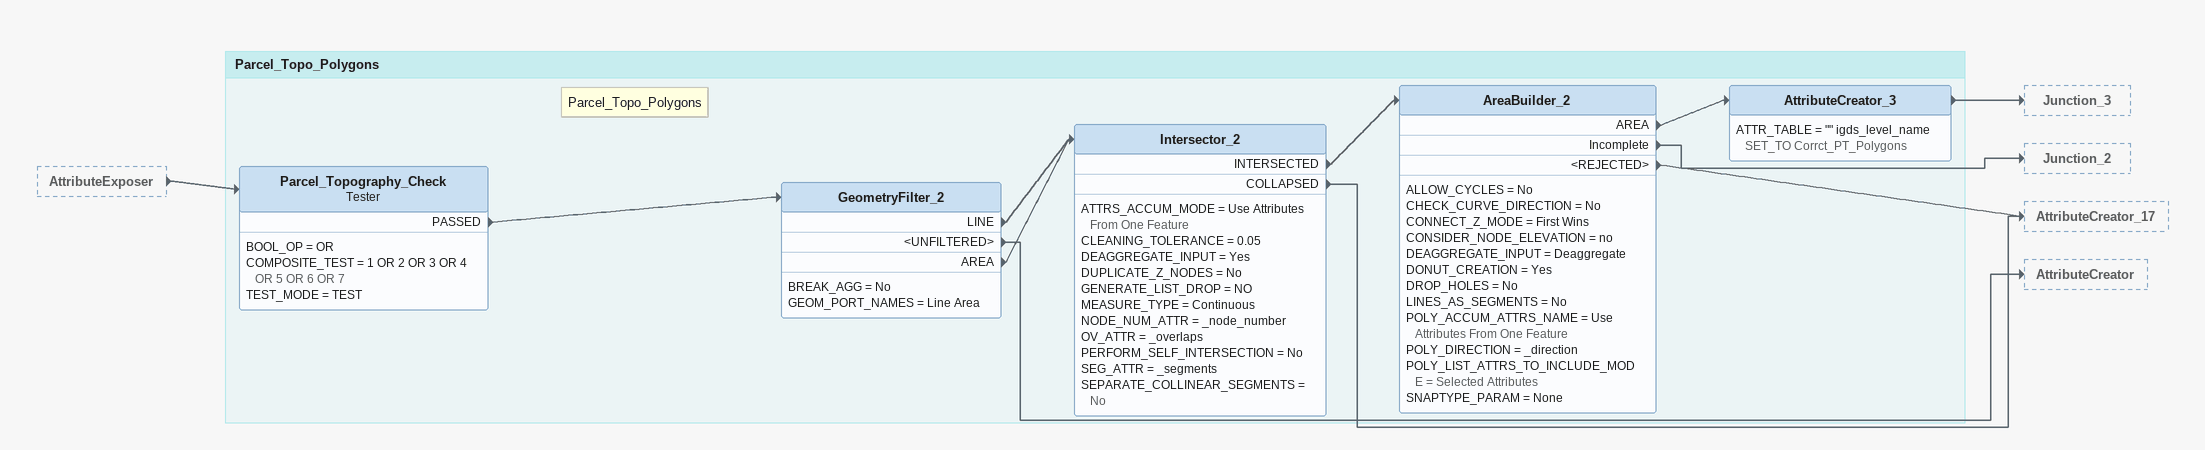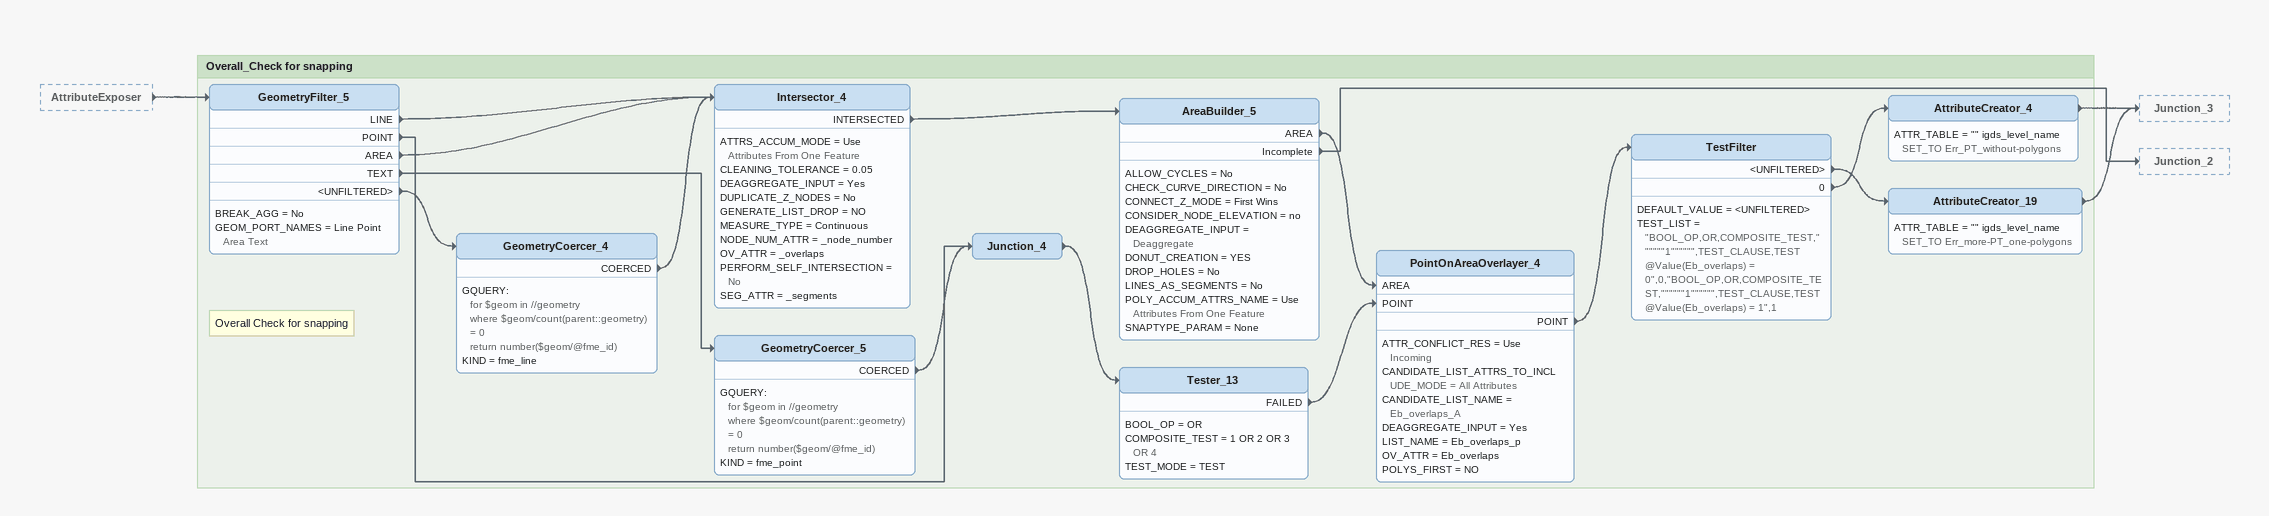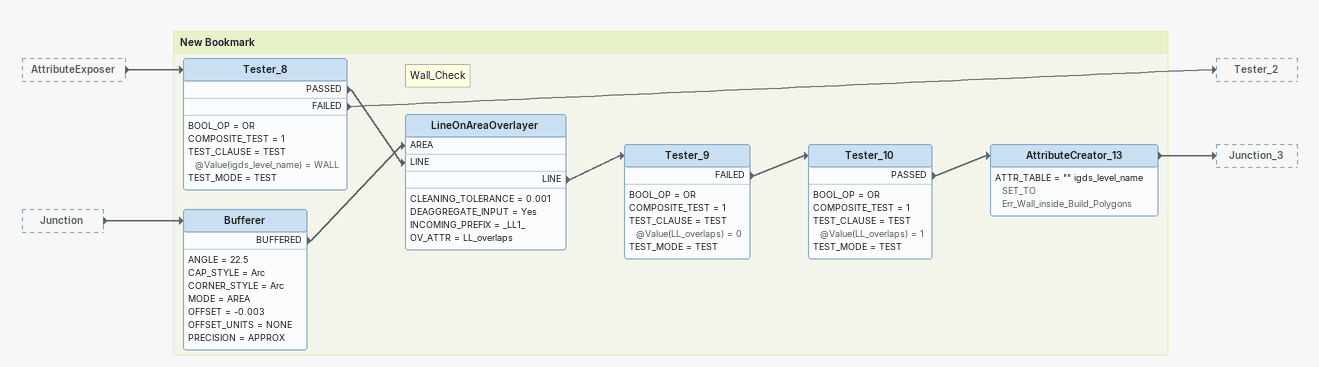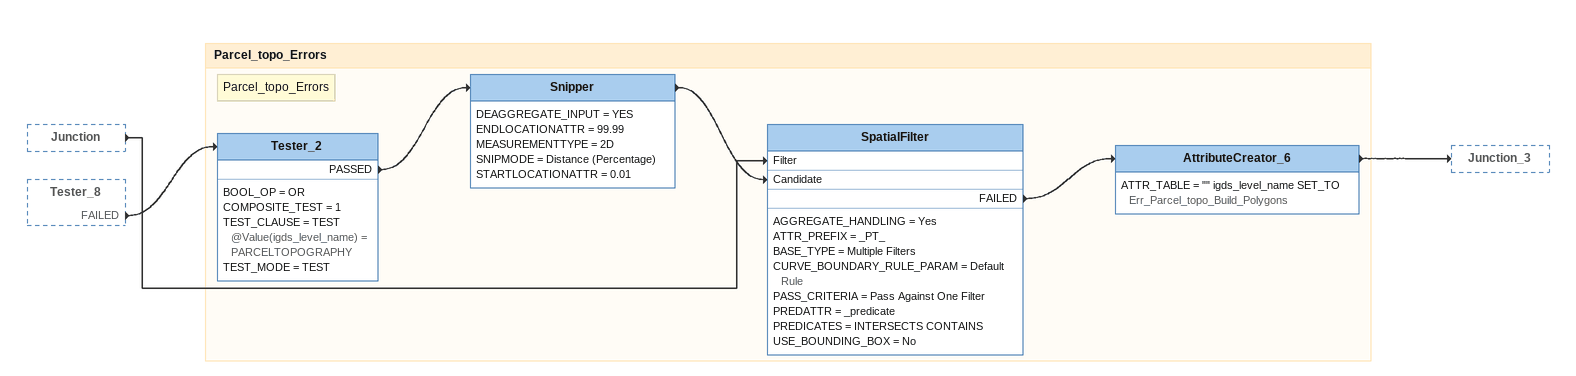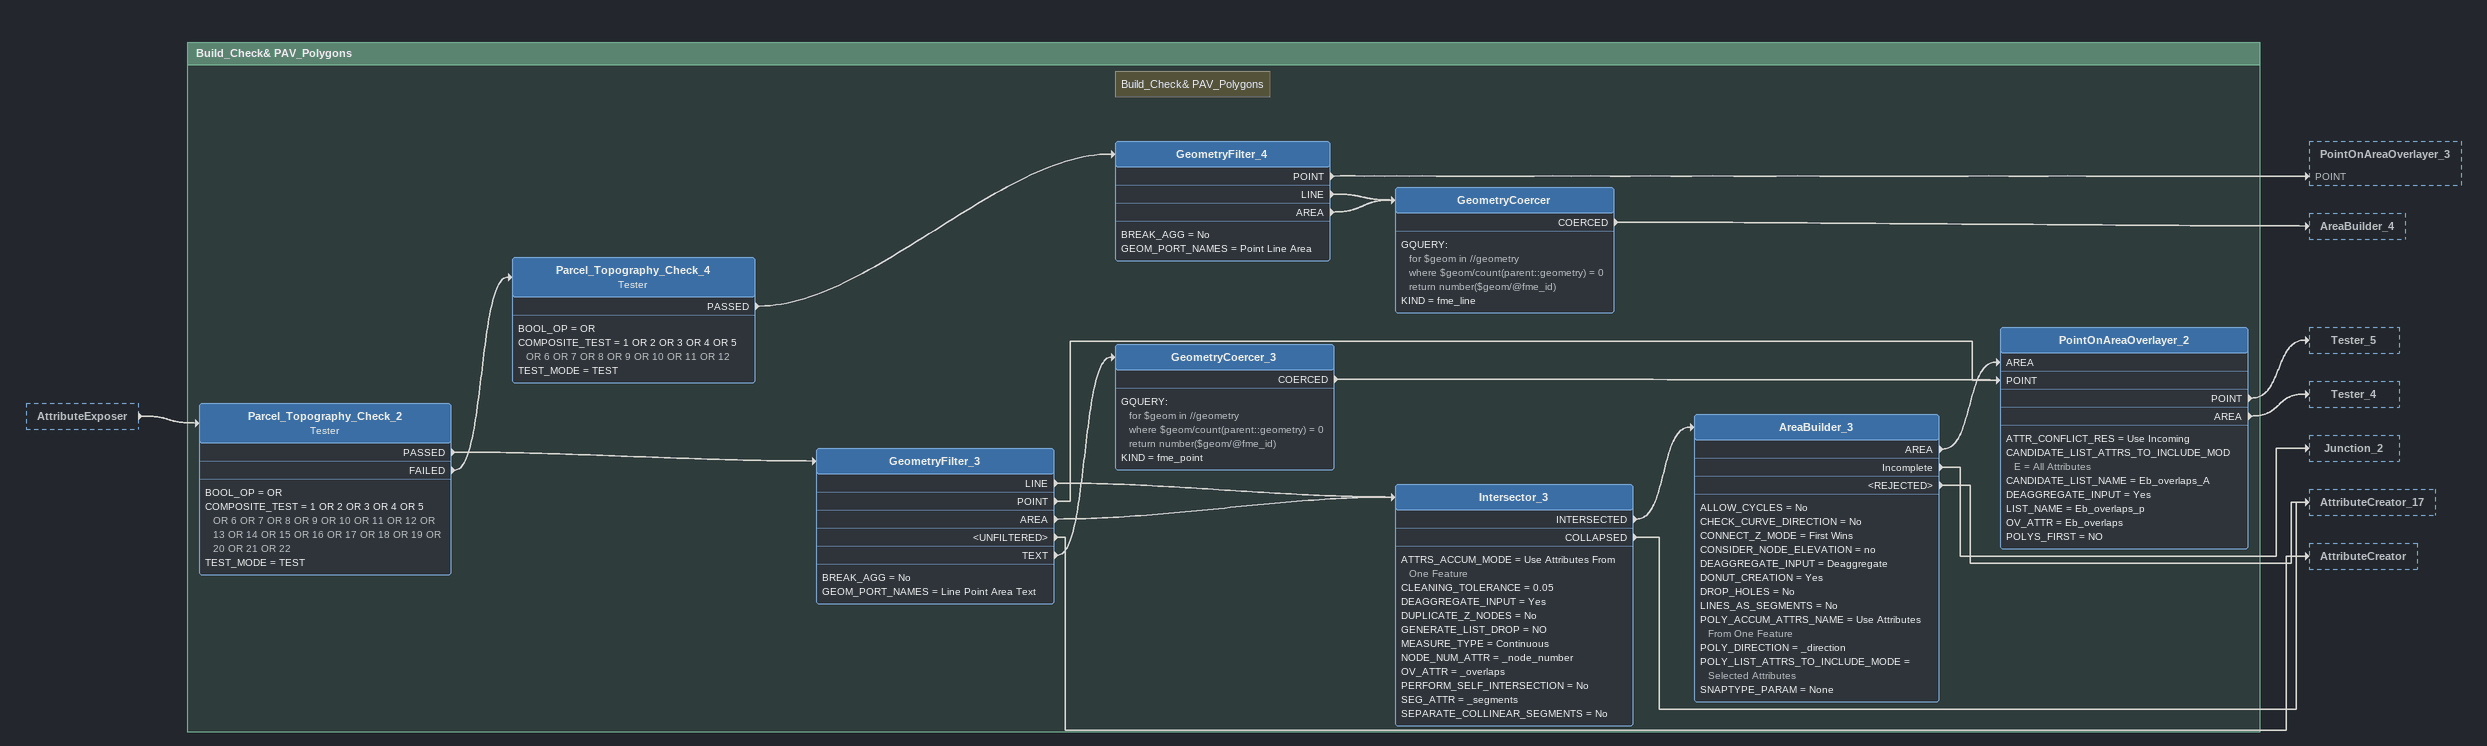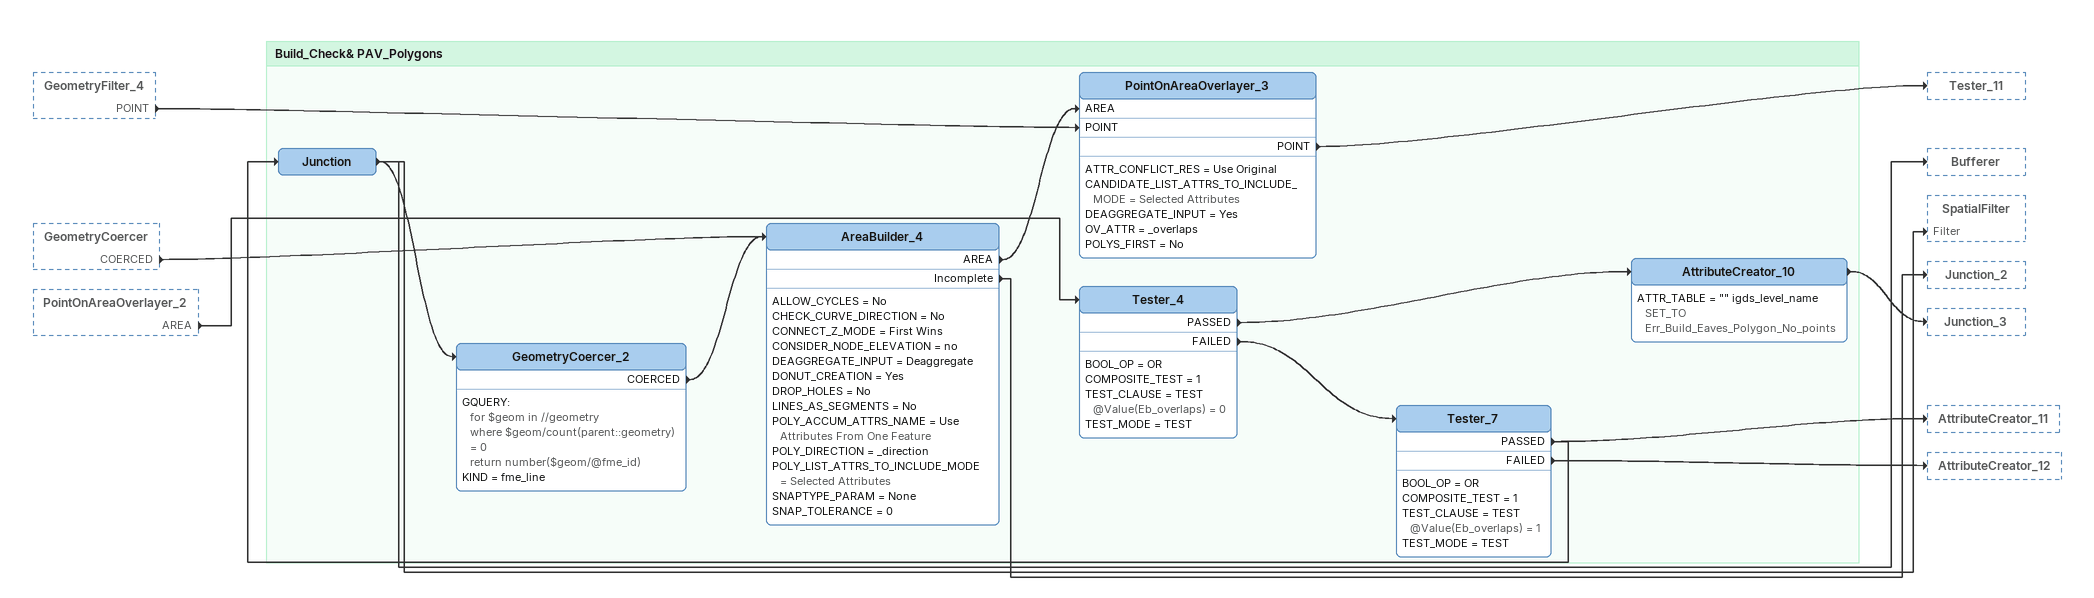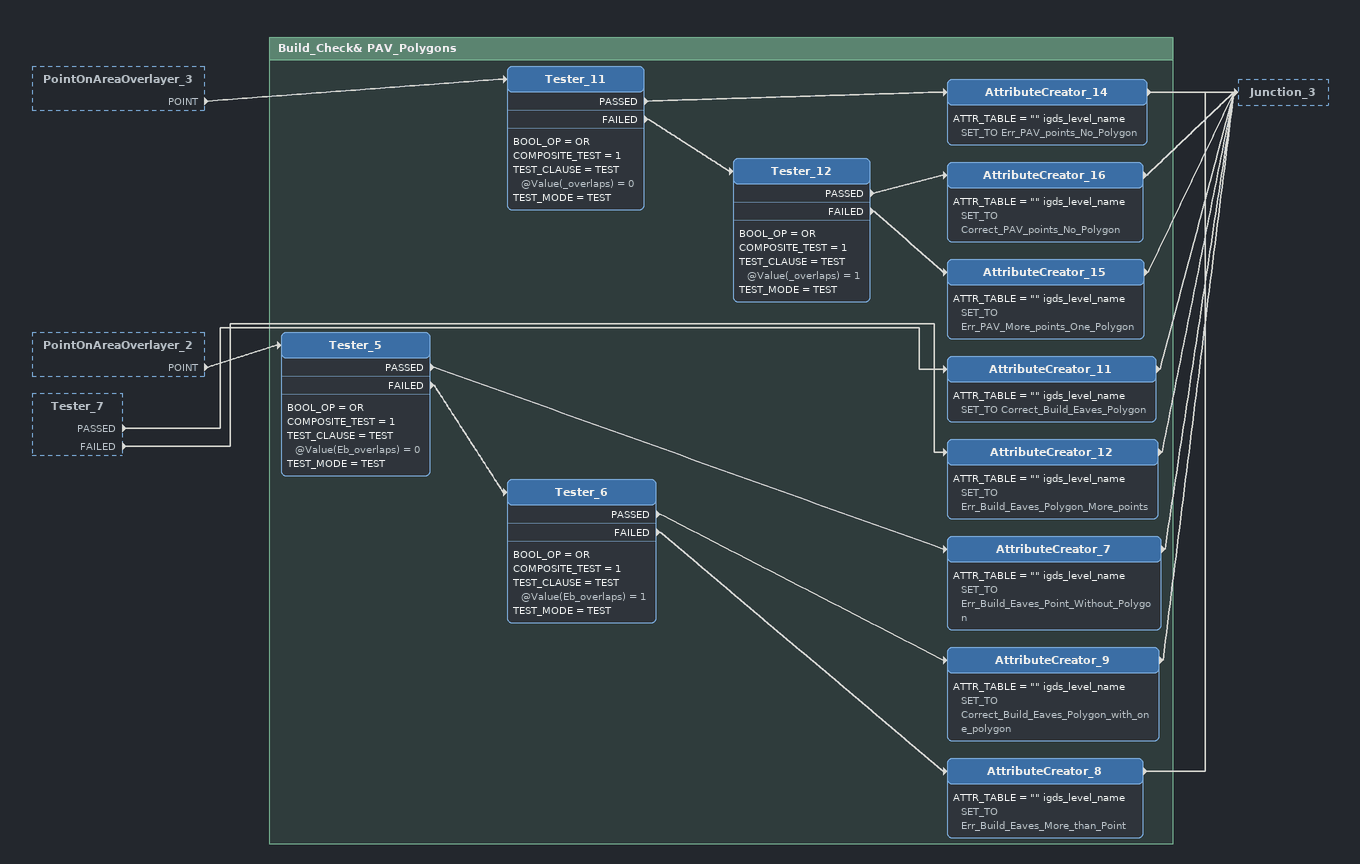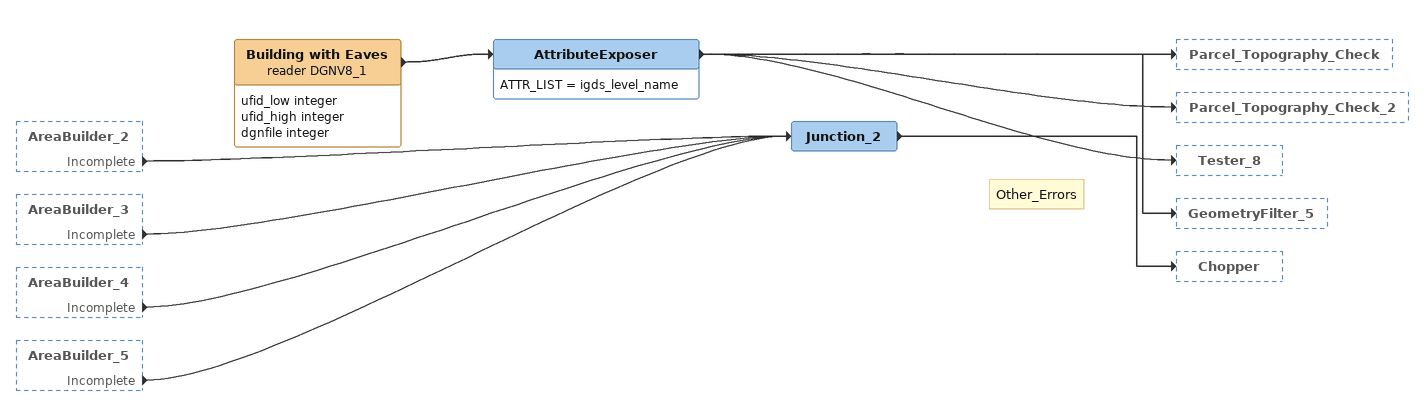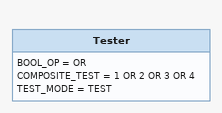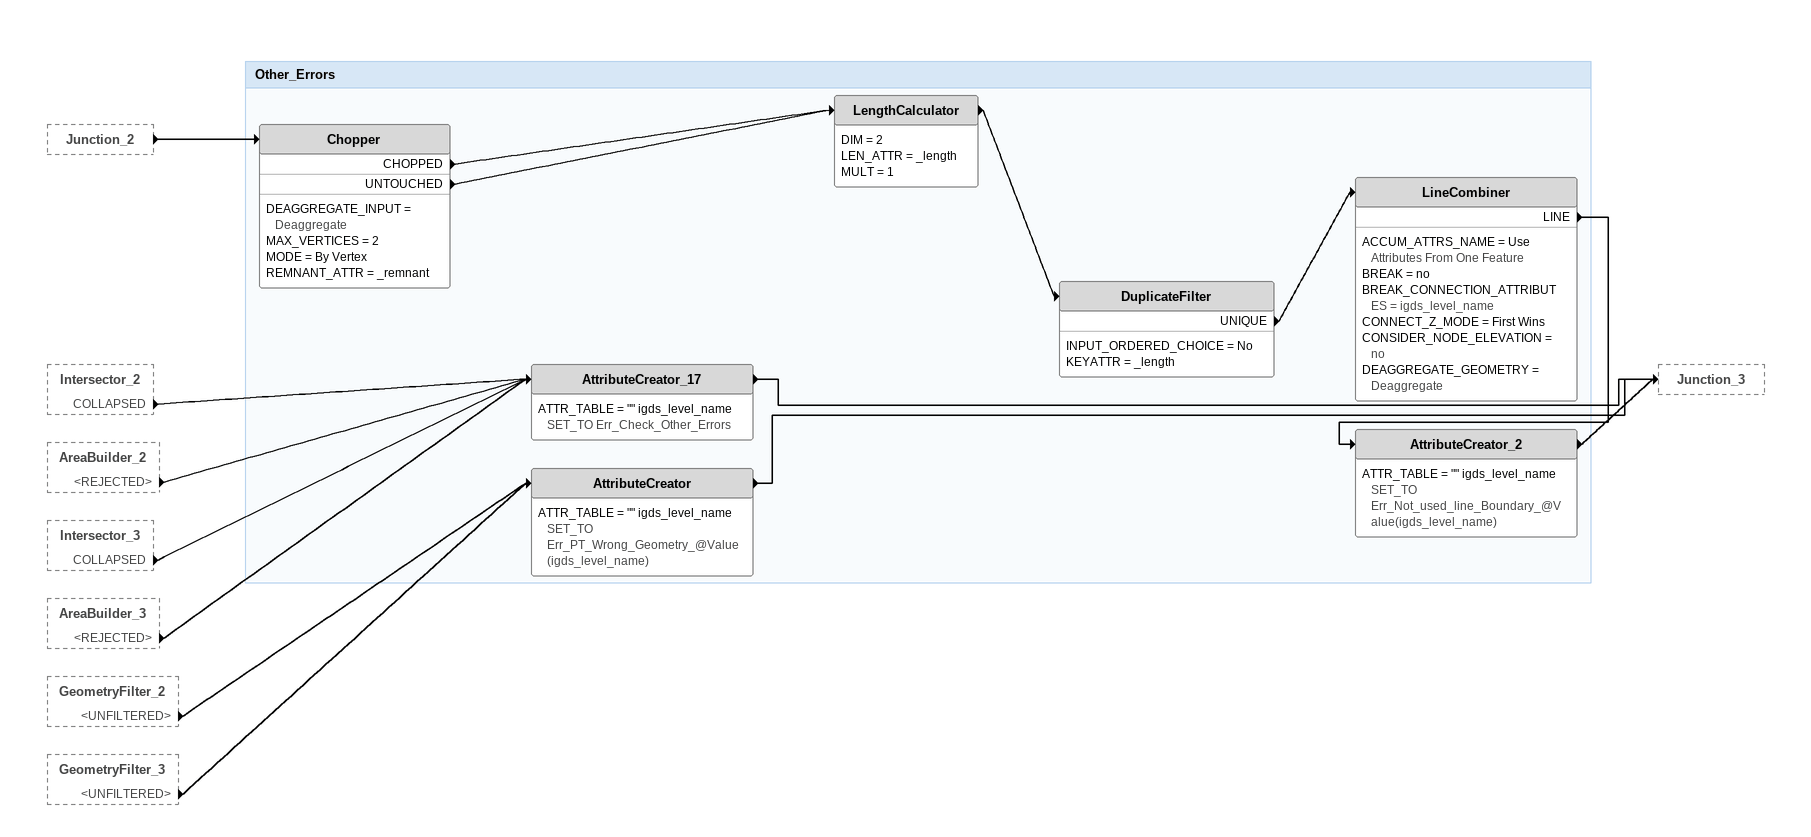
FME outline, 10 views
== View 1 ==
AttributeExposer [outside]
    -> Parcel_Topography_Check

Bookmark: Parcel_Topo_Polygons
Parcel_Topography_Check: Tester
    BOOL_OP = OR
    COMPOSITE_TEST = 1 OR 2 OR 3 OR 4 OR 5 OR 6 OR 7
    TEST_MODE = TEST
    PASSED -> GeometryFilter_2
Note: Parcel_Topo_Polygons
GeometryFilter_2
    BREAK_AGG = No
    GEOM_PORT_NAMES = Line Area
    LINE -> Intersector_2
    <UNFILTERED> -> AttributeCreator
    AREA -> Intersector_2
Intersector_2
    ATTRS_ACCUM_MODE = Use Attributes From One Feature
    CLEANING_TOLERANCE = 0.05
    DEAGGREGATE_INPUT = Yes
    DUPLICATE_Z_NODES = No
    GENERATE_LIST_DROP = NO
    MEASURE_TYPE = Continuous
    NODE_NUM_ATTR = _node_number
    OV_ATTR = _overlaps
    PERFORM_SELF_INTERSECTION = No
    SEG_ATTR = _segments
    SEPARATE_COLLINEAR_SEGMENTS = No
    INTERSECTED -> AreaBuilder_2
    COLLAPSED -> AttributeCreator_17
AreaBuilder_2
    ALLOW_CYCLES = No
    CHECK_CURVE_DIRECTION = No
    CONNECT_Z_MODE = First Wins
    CONSIDER_NODE_ELEVATION = no
    DEAGGREGATE_INPUT = Deaggregate
    DONUT_CREATION = Yes
    DROP_HOLES = No
    LINES_AS_SEGMENTS = No
    POLY_ACCUM_ATTRS_NAME = Use Attributes From One Feature
    POLY_DIRECTION = _direction
    POLY_LIST_ATTRS_TO_INCLUDE_MODE = Selected Attributes
    SNAPTYPE_PARAM = None
    AREA -> AttributeCreator_3
    Incomplete -> Junction_2
    <REJECTED> -> AttributeCreator_17
AttributeCreator_3
    ATTR_TABLE = "" igds_level_name SET_TO Corrct_PT_Polygons
    -> Junction_3

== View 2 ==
AttributeExposer [outside]
    -> GeometryFilter_5

Bookmark: Overall_Check for snapping
GeometryFilter_5
    BREAK_AGG = No
    GEOM_PORT_NAMES = Line Point Area Text
    LINE -> Intersector_4
    POINT -> Junction_4
    AREA -> Intersector_4
    TEXT -> GeometryCoercer_5
    <UNFILTERED> -> GeometryCoercer_4
Note: Overall Check for snapping
GeometryCoercer_4
    GQUERY:
      for $geom in //geometry
      where $geom/count(parent::geometry) = 0
      return number($geom/@fme_id)
    KIND = fme_line
    COERCED -> Intersector_4
Intersector_4
    ATTRS_ACCUM_MODE = Use Attributes From One Feature
    CLEANING_TOLERANCE = 0.05
    DEAGGREGATE_INPUT = Yes
    DUPLICATE_Z_NODES = No
    GENERATE_LIST_DROP = NO
    MEASURE_TYPE = Continuous
    NODE_NUM_ATTR = _node_number
    OV_ATTR = _overlaps
    PERFORM_SELF_INTERSECTION = No
    SEG_ATTR = _segments
    INTERSECTED -> AreaBuilder_5
AreaBuilder_5
    ALLOW_CYCLES = No
    CHECK_CURVE_DIRECTION = No
    CONNECT_Z_MODE = First Wins
    CONSIDER_NODE_ELEVATION = no
    DEAGGREGATE_INPUT = Deaggregate
    DONUT_CREATION = YES
    DROP_HOLES = No
    LINES_AS_SEGMENTS = No
    POLY_ACCUM_ATTRS_NAME = Use Attributes From One Feature
    SNAPTYPE_PARAM = None
    AREA -> PointOnAreaOverlayer_4 [AREA]
    Incomplete -> Junction_2
GeometryCoercer_5
    GQUERY:
      for $geom in //geometry
      where $geom/count(parent::geometry) = 0
      return number($geom/@fme_id)
    KIND = fme_point
    COERCED -> Junction_4
Junction_4
    -> Tester_13
Tester_13
    BOOL_OP = OR
    COMPOSITE_TEST = 1 OR 2 OR 3 OR 4
    TEST_MODE = TEST
    FAILED -> PointOnAreaOverlayer_4 [POINT]
PointOnAreaOverlayer_4
    ATTR_CONFLICT_RES = Use Incoming
    CANDIDATE_LIST_ATTRS_TO_INCLUDE_MODE = All Attributes
    CANDIDATE_LIST_NAME = Eb_overlaps_A
    DEAGGREGATE_INPUT = Yes
    LIST_NAME = Eb_overlaps_p
    OV_ATTR = Eb_overlaps
    POLYS_FIRST = NO
    POINT -> TestFilter
TestFilter
    DEFAULT_VALUE = <UNFILTERED>
    TEST_LIST = "BOOL_OP,OR,COMPOSITE_TEST,""""""1"""""",TEST_CLAUSE,TEST @Value(Eb_overlaps) = 0",0,"BOOL_OP,OR,COMPOSITE_TEST,""""""1"""""",TEST_CLAUSE,TEST @Value(Eb_overlaps) = 1",1
    <UNFILTERED> -> AttributeCreator_19
    0 -> AttributeCreator_4
AttributeCreator_4
    ATTR_TABLE = "" igds_level_name SET_TO Err_PT_without-polygons
    -> Junction_3
AttributeCreator_19
    ATTR_TABLE = "" igds_level_name SET_TO Err_more-PT_one-polygons
    -> Junction_3

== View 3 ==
AttributeExposer [outside]
    -> Tester_8
Junction [outside]
    -> Bufferer

Bookmark: New Bookmark
Tester_8
    BOOL_OP = OR
    COMPOSITE_TEST = 1
    TEST_CLAUSE = TEST @Value(igds_level_name) = WALL
    TEST_MODE = TEST
    PASSED -> LineOnAreaOverlayer [LINE]
    FAILED -> Tester_2
Bufferer
    ANGLE = 22.5
    CAP_STYLE = Arc
    CORNER_STYLE = Arc
    MODE = AREA
    OFFSET = -0.003
    OFFSET_UNITS = NONE
    PRECISION = APPROX
    BUFFERED -> LineOnAreaOverlayer [AREA]
Note: Wall_Check
LineOnAreaOverlayer
    CLEANING_TOLERANCE = 0.001
    DEAGGREGATE_INPUT = Yes
    INCOMING_PREFIX = _LL1_
    OV_ATTR = LL_overlaps
    LINE -> Tester_9
Tester_9
    BOOL_OP = OR
    COMPOSITE_TEST = 1
    TEST_CLAUSE = TEST @Value(LL_overlaps) = 0
    TEST_MODE = TEST
    FAILED -> Tester_10
Tester_10
    BOOL_OP = OR
    COMPOSITE_TEST = 1
    TEST_CLAUSE = TEST @Value(LL_overlaps) = 1
    TEST_MODE = TEST
    PASSED -> AttributeCreator_13
AttributeCreator_13
    ATTR_TABLE = "" igds_level_name SET_TO Err_Wall_inside_Build_Polygons
    -> Junction_3

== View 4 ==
Junction [outside]
    -> SpatialFilter [Filter]
Tester_8 [outside]
    FAILED -> Tester_2

Bookmark: Parcel_topo_Errors
Note: Parcel_topo_Errors
Tester_2
    BOOL_OP = OR
    COMPOSITE_TEST = 1
    TEST_CLAUSE = TEST @Value(igds_level_name) = PARCELTOPOGRAPHY
    TEST_MODE = TEST
    PASSED -> Snipper
Snipper
    DEAGGREGATE_INPUT = YES
    ENDLOCATIONATTR = 99.99
    MEASUREMENTTYPE = 2D
    SNIPMODE = Distance (Percentage)
    STARTLOCATIONATTR = 0.01
    -> SpatialFilter [Candidate]
SpatialFilter
    AGGREGATE_HANDLING = Yes
    ATTR_PREFIX = _PT_
    BASE_TYPE = Multiple Filters
    CURVE_BOUNDARY_RULE_PARAM = Default Rule
    PASS_CRITERIA = Pass Against One Filter
    PREDATTR = _predicate
    PREDICATES = INTERSECTS CONTAINS
    USE_BOUNDING_BOX = No
    FAILED -> AttributeCreator_6
AttributeCreator_6
    ATTR_TABLE = "" igds_level_name SET_TO Err_Parcel_topo_Build_Polygons
    -> Junction_3

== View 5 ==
AttributeExposer [outside]
    -> Parcel_Topography_Check_2

Bookmark: Build_Check& PAV_Polygons
Parcel_Topography_Check_2: Tester
    BOOL_OP = OR
    COMPOSITE_TEST = 1 OR 2 OR 3 OR 4 OR 5 OR 6 OR 7 OR 8 OR 9 OR 10 OR 11 OR 12 OR 13 OR 14 OR 15 OR 16 OR 17 OR 18 OR 19 OR 20 OR 21 OR 22
    TEST_MODE = TEST
    PASSED -> GeometryFilter_3
    FAILED -> Parcel_Topography_Check_4
Parcel_Topography_Check_4: Tester
    BOOL_OP = OR
    COMPOSITE_TEST = 1 OR 2 OR 3 OR 4 OR 5 OR 6 OR 7 OR 8 OR 9 OR 10 OR 11 OR 12
    TEST_MODE = TEST
    PASSED -> GeometryFilter_4
Note: Build_Check& PAV_Polygons
GeometryFilter_4
    BREAK_AGG = No
    GEOM_PORT_NAMES = Point Line Area
    POINT -> PointOnAreaOverlayer_3 [POINT]
    LINE -> GeometryCoercer
    AREA -> GeometryCoercer
GeometryCoercer
    GQUERY:
      for $geom in //geometry
      where $geom/count(parent::geometry) = 0
      return number($geom/@fme_id)
    KIND = fme_line
    COERCED -> AreaBuilder_4
GeometryFilter_3
    BREAK_AGG = No
    GEOM_PORT_NAMES = Line Point Area Text
    LINE -> Intersector_3
    POINT -> PointOnAreaOverlayer_2 [POINT]
    AREA -> Intersector_3
    <UNFILTERED> -> AttributeCreator
    TEXT -> GeometryCoercer_3
GeometryCoercer_3
    GQUERY:
      for $geom in //geometry
      where $geom/count(parent::geometry) = 0
      return number($geom/@fme_id)
    KIND = fme_point
    COERCED -> PointOnAreaOverlayer_2 [POINT]
Intersector_3
    ATTRS_ACCUM_MODE = Use Attributes From One Feature
    CLEANING_TOLERANCE = 0.05
    DEAGGREGATE_INPUT = Yes
    DUPLICATE_Z_NODES = No
    GENERATE_LIST_DROP = NO
    MEASURE_TYPE = Continuous
    NODE_NUM_ATTR = _node_number
    OV_ATTR = _overlaps
    PERFORM_SELF_INTERSECTION = No
    SEG_ATTR = _segments
    SEPARATE_COLLINEAR_SEGMENTS = No
    INTERSECTED -> AreaBuilder_3
    COLLAPSED -> AttributeCreator_17
AreaBuilder_3
    ALLOW_CYCLES = No
    CHECK_CURVE_DIRECTION = No
    CONNECT_Z_MODE = First Wins
    CONSIDER_NODE_ELEVATION = no
    DEAGGREGATE_INPUT = Deaggregate
    DONUT_CREATION = Yes
    DROP_HOLES = No
    LINES_AS_SEGMENTS = No
    POLY_ACCUM_ATTRS_NAME = Use Attributes From One Feature
    POLY_DIRECTION = _direction
    POLY_LIST_ATTRS_TO_INCLUDE_MODE = Selected Attributes
    SNAPTYPE_PARAM = None
    AREA -> PointOnAreaOverlayer_2 [AREA]
    Incomplete -> Junction_2
    <REJECTED> -> AttributeCreator_17
PointOnAreaOverlayer_2
    ATTR_CONFLICT_RES = Use Incoming
    CANDIDATE_LIST_ATTRS_TO_INCLUDE_MODE = All Attributes
    CANDIDATE_LIST_NAME = Eb_overlaps_A
    DEAGGREGATE_INPUT = Yes
    LIST_NAME = Eb_overlaps_p
    OV_ATTR = Eb_overlaps
    POLYS_FIRST = NO
    POINT -> Tester_5
    AREA -> Tester_4

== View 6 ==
GeometryFilter_4 [outside]
    POINT -> PointOnAreaOverlayer_3 [POINT]
GeometryCoercer [outside]
    COERCED -> AreaBuilder_4
PointOnAreaOverlayer_2 [outside]
    AREA -> Tester_4

Bookmark: Build_Check& PAV_Polygons
Tester_4
    BOOL_OP = OR
    COMPOSITE_TEST = 1
    TEST_CLAUSE = TEST @Value(Eb_overlaps) = 0
    TEST_MODE = TEST
    PASSED -> AttributeCreator_10
    FAILED -> Tester_7
AttributeCreator_10
    ATTR_TABLE = "" igds_level_name SET_TO Err_Build_Eaves_Polygon_No_points
    -> Junction_3
Tester_7
    BOOL_OP = OR
    COMPOSITE_TEST = 1
    TEST_CLAUSE = TEST @Value(Eb_overlaps) = 1
    TEST_MODE = TEST
    PASSED -> AttributeCreator_11
    PASSED -> Junction
    FAILED -> AttributeCreator_12
Junction
    -> Bufferer
    -> GeometryCoercer_2
    -> SpatialFilter [Filter]
GeometryCoercer_2
    GQUERY:
      for $geom in //geometry
      where $geom/count(parent::geometry) = 0
      return number($geom/@fme_id)
    KIND = fme_line
    COERCED -> AreaBuilder_4
AreaBuilder_4
    ALLOW_CYCLES = No
    CHECK_CURVE_DIRECTION = No
    CONNECT_Z_MODE = First Wins
    CONSIDER_NODE_ELEVATION = no
    DEAGGREGATE_INPUT = Deaggregate
    DONUT_CREATION = Yes
    DROP_HOLES = No
    LINES_AS_SEGMENTS = No
    POLY_ACCUM_ATTRS_NAME = Use Attributes From One Feature
    POLY_DIRECTION = _direction
    POLY_LIST_ATTRS_TO_INCLUDE_MODE = Selected Attributes
    SNAPTYPE_PARAM = None
    SNAP_TOLERANCE = 0
    AREA -> PointOnAreaOverlayer_3 [AREA]
    Incomplete -> Junction_2
PointOnAreaOverlayer_3
    ATTR_CONFLICT_RES = Use Original
    CANDIDATE_LIST_ATTRS_TO_INCLUDE_MODE = Selected Attributes
    DEAGGREGATE_INPUT = Yes
    OV_ATTR = _overlaps
    POLYS_FIRST = No
    POINT -> Tester_11

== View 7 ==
PointOnAreaOverlayer_3 [outside]
    POINT -> Tester_11
PointOnAreaOverlayer_2 [outside]
    POINT -> Tester_5
Tester_7 [outside]
    PASSED -> AttributeCreator_11
    FAILED -> AttributeCreator_12

Bookmark: Build_Check& PAV_Polygons
Tester_11
    BOOL_OP = OR
    COMPOSITE_TEST = 1
    TEST_CLAUSE = TEST @Value(_overlaps) = 0
    TEST_MODE = TEST
    PASSED -> AttributeCreator_14
    FAILED -> Tester_12
AttributeCreator_14
    ATTR_TABLE = "" igds_level_name SET_TO Err_PAV_points_No_Polygon
    -> Junction_3
Tester_12
    BOOL_OP = OR
    COMPOSITE_TEST = 1
    TEST_CLAUSE = TEST @Value(_overlaps) = 1
    TEST_MODE = TEST
    PASSED -> AttributeCreator_16
    FAILED -> AttributeCreator_15
AttributeCreator_16
    ATTR_TABLE = "" igds_level_name SET_TO Correct_PAV_points_No_Polygon
    -> Junction_3
AttributeCreator_15
    ATTR_TABLE = "" igds_level_name SET_TO Err_PAV_More_points_One_Polygon
    -> Junction_3
AttributeCreator_11
    ATTR_TABLE = "" igds_level_name SET_TO Correct_Build_Eaves_Polygon
    -> Junction_3
AttributeCreator_12
    ATTR_TABLE = "" igds_level_name SET_TO Err_Build_Eaves_Polygon_More_points
    -> Junction_3
Tester_5
    BOOL_OP = OR
    COMPOSITE_TEST = 1
    TEST_CLAUSE = TEST @Value(Eb_overlaps) = 0
    TEST_MODE = TEST
    PASSED -> AttributeCreator_7
    FAILED -> Tester_6
AttributeCreator_7
    ATTR_TABLE = "" igds_level_name SET_TO Err_Build_Eaves_Point_Without_Polygon
    -> Junction_3
Tester_6
    BOOL_OP = OR
    COMPOSITE_TEST = 1
    TEST_CLAUSE = TEST @Value(Eb_overlaps) = 1
    TEST_MODE = TEST
    PASSED -> AttributeCreator_9
    FAILED -> AttributeCreator_8
AttributeCreator_9
    ATTR_TABLE = "" igds_level_name SET_TO Correct_Build_Eaves_Polygon_with_one_polygon
    -> Junction_3
AttributeCreator_8
    ATTR_TABLE = "" igds_level_name SET_TO Err_Build_Eaves_More_than_Point
    -> Junction_3

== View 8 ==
AreaBuilder_2 [outside]
    Incomplete -> Junction_2
AreaBuilder_3 [outside]
    Incomplete -> Junction_2
AreaBuilder_4 [outside]
    Incomplete -> Junction_2
AreaBuilder_5 [outside]
    Incomplete -> Junction_2
Building with Eaves (reader DGNV8_1)
    attributes: ufid_low integer, ufid_high integer, dgnfile integer
    -> AttributeExposer
AttributeExposer
    ATTR_LIST = igds_level_name
    -> Parcel_Topography_Check
    -> Parcel_Topography_Check_2
    -> Tester_8
    -> GeometryFilter_5
Note: Other_Errors
Junction_2
    -> Chopper

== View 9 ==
Tester
    BOOL_OP = OR
    COMPOSITE_TEST = 1 OR 2 OR 3 OR 4
    TEST_MODE = TEST

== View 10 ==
Junction_2 [outside]
    -> Chopper
Intersector_2 [outside]
    COLLAPSED -> AttributeCreator_17
AreaBuilder_2 [outside]
    <REJECTED> -> AttributeCreator_17
Intersector_3 [outside]
    COLLAPSED -> AttributeCreator_17
AreaBuilder_3 [outside]
    <REJECTED> -> AttributeCreator_17
GeometryFilter_2 [outside]
    <UNFILTERED> -> AttributeCreator
GeometryFilter_3 [outside]
    <UNFILTERED> -> AttributeCreator

Bookmark: Other_Errors
AttributeCreator_17
    ATTR_TABLE = "" igds_level_name SET_TO Err_Check_Other_Errors
    -> Junction_3
AttributeCreator
    ATTR_TABLE = "" igds_level_name SET_TO Err_PT_Wrong_Geometry_@Value(igds_level_name)
    -> Junction_3
Chopper
    DEAGGREGATE_INPUT = Deaggregate
    MAX_VERTICES = 2
    MODE = By Vertex
    REMNANT_ATTR = _remnant
    CHOPPED -> LengthCalculator
    UNTOUCHED -> LengthCalculator
LengthCalculator
    DIM = 2
    LEN_ATTR = _length
    MULT = 1
    -> DuplicateFilter
DuplicateFilter
    INPUT_ORDERED_CHOICE = No
    KEYATTR = _length
    UNIQUE -> LineCombiner
LineCombiner
    ACCUM_ATTRS_NAME = Use Attributes From One Feature
    BREAK = no
    BREAK_CONNECTION_ATTRIBUTES = igds_level_name
    CONNECT_Z_MODE = First Wins
    CONSIDER_NODE_ELEVATION = no
    DEAGGREGATE_GEOMETRY = Deaggregate
    LINE -> AttributeCreator_2
AttributeCreator_2
    ATTR_TABLE = "" igds_level_name SET_TO Err_Not_used_line_Boundary_@Value(igds_level_name)
    -> Junction_3
